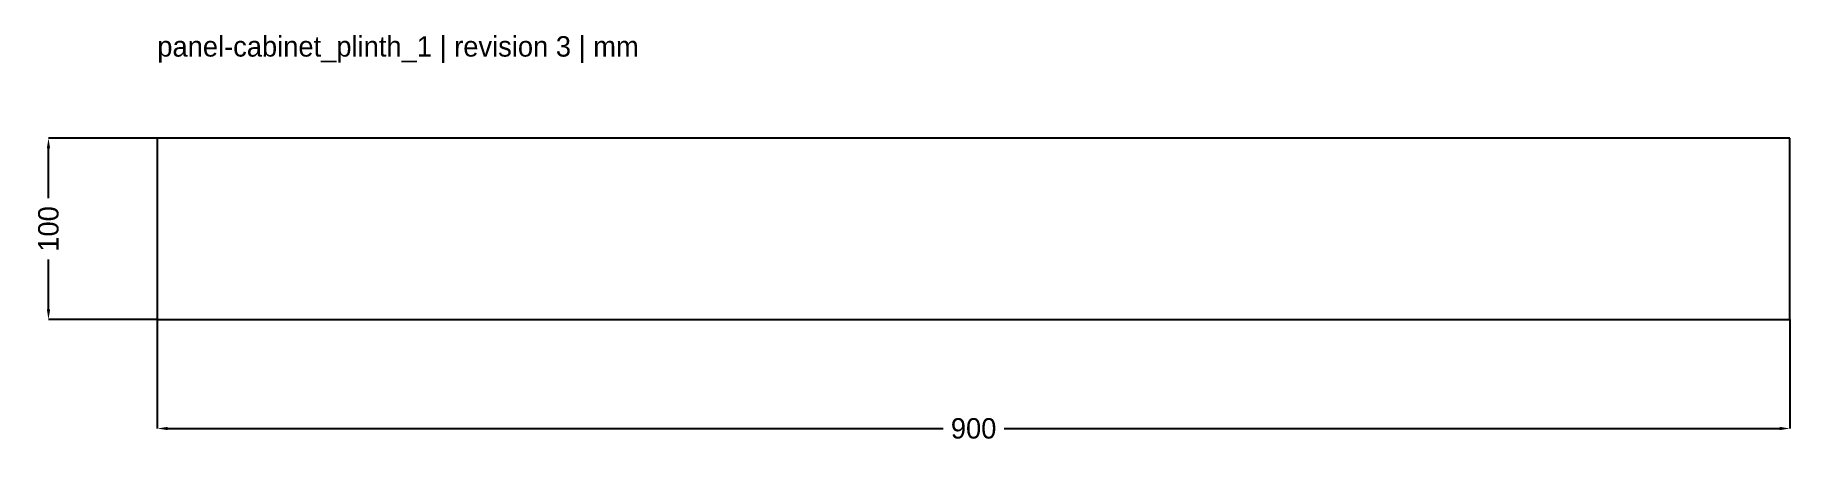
# Model space of a CAD drawing. Header units: millimetres. Extents: x -67 to 900, y -67 to 157.
import ezdxf

# ---------------------------------------------------------------- set-up
doc = ezdxf.new("R2010")
doc.units = ezdxf.units.MM
doc.dimstyles.get("Standard").update_dxf_attribs({"dimtxt": 2.5, "dimasz": 2.5, "dimexe": 1.25, "dimexo": 0.625, "dimtad": 1, "dimcen": 2.5, "dimazin": 3, "dimtfac": 1, "dimtmove": 0, "dimatfit": 3})

# ---------------------------------------------------------------- blocks, each defined once
blk = doc.blocks.new('_CLOSEDFILLED')
at = {"color": 0, "linetype": 'BYBLOCK'}
blk.add_solid([(-1, 0.16), (0, 0), (-1, -0.16)], dxfattribs=at)
blk = doc.blocks.new('*D1')
for p, q in [((0, 0), (0, -60)), ((900, 0), (900, -60)), ((5.625, -60), (433.125, -60)), ((466.875, -60), (894.375, -60))]:
    blk.add_line(p, q)
at = {"layer": 'Defpoints'}
for p in [(0, 0), (900, 0), (0, -60)]:
    blk.add_point(p, dxfattribs=at)
at = {"xscale": 5.625, "yscale": 5.625, "rotation": 180}
blk.add_blockref('_CLOSEDFILLED', (0, -60), dxfattribs=at)
at = {"xscale": 5.625, "yscale": 5.625}
blk.add_blockref('_CLOSEDFILLED', (900, -60), dxfattribs=at)
at = {"insert": (450, -60), "char_height": 11.25, "attachment_point": 5}
blk.add_mtext('900', dxfattribs=at)
blk = doc.blocks.new('*D2')
for p, q in [((0, 100), (-60, 100)), ((-60, 66.875), (-60, 94.375)), ((-60, 5.625), (-60, 33.125)), ((0, 0), (-60, 0))]:
    blk.add_line(p, q)
at = {"layer": 'Defpoints'}
for p in [(0, 100), (-60, 0), (0, 0)]:
    blk.add_point(p, dxfattribs=at)
at = {"xscale": 5.625, "yscale": 5.625}
for p, rotation in [((-60, 100), 90), ((-60, 0), 270)]:
    blk.add_blockref('_CLOSEDFILLED', p, dxfattribs=dict(at, rotation=rotation))
at = {"insert": (-60, 50), "char_height": 11.25, "attachment_point": 5, "rotation": 90}
blk.add_mtext('100', dxfattribs=at)

msp = doc.modelspace()

# ---------------------------------------------------------------- linework, layer by layer
for p, q in [((900, 100), (0, 100)), ((0, 100), (0, 0)), ((900, 0), (900, 100)), ((0, 0), (900, 0))]:
    msp.add_line(p, q)

# ---------------------------------------------------------------- texts
msp.add_text('panel-cabinet_plinth_1 | revision 3 | mm', height=11.25).set_placement((0, 145))

# ---------------------------------------------------------------- dimensions: what is measured, and where the dimension line sits
dim = msp.add_linear_dim(base=(-60, 0), p1=(0, 0), p2=(0, 100), angle=90, dimstyle='Standard', override={"dimtxt": 11.25, "dimasz": 5.625})
dim.commit()
dim.dimension.update_dxf_attribs({"geometry": '*D2', "text_midpoint": (-60, 50)})
dim = msp.add_linear_dim(base=(0, -60), p1=(0, 0), p2=(900, 0), dimstyle='Standard', override={"dimtxt": 11.25, "dimasz": 5.625})
dim.commit()
dim.dimension.update_dxf_attribs({"geometry": '*D1', "text_midpoint": (450, -60)})

doc.saveas('drawing.dxf')
